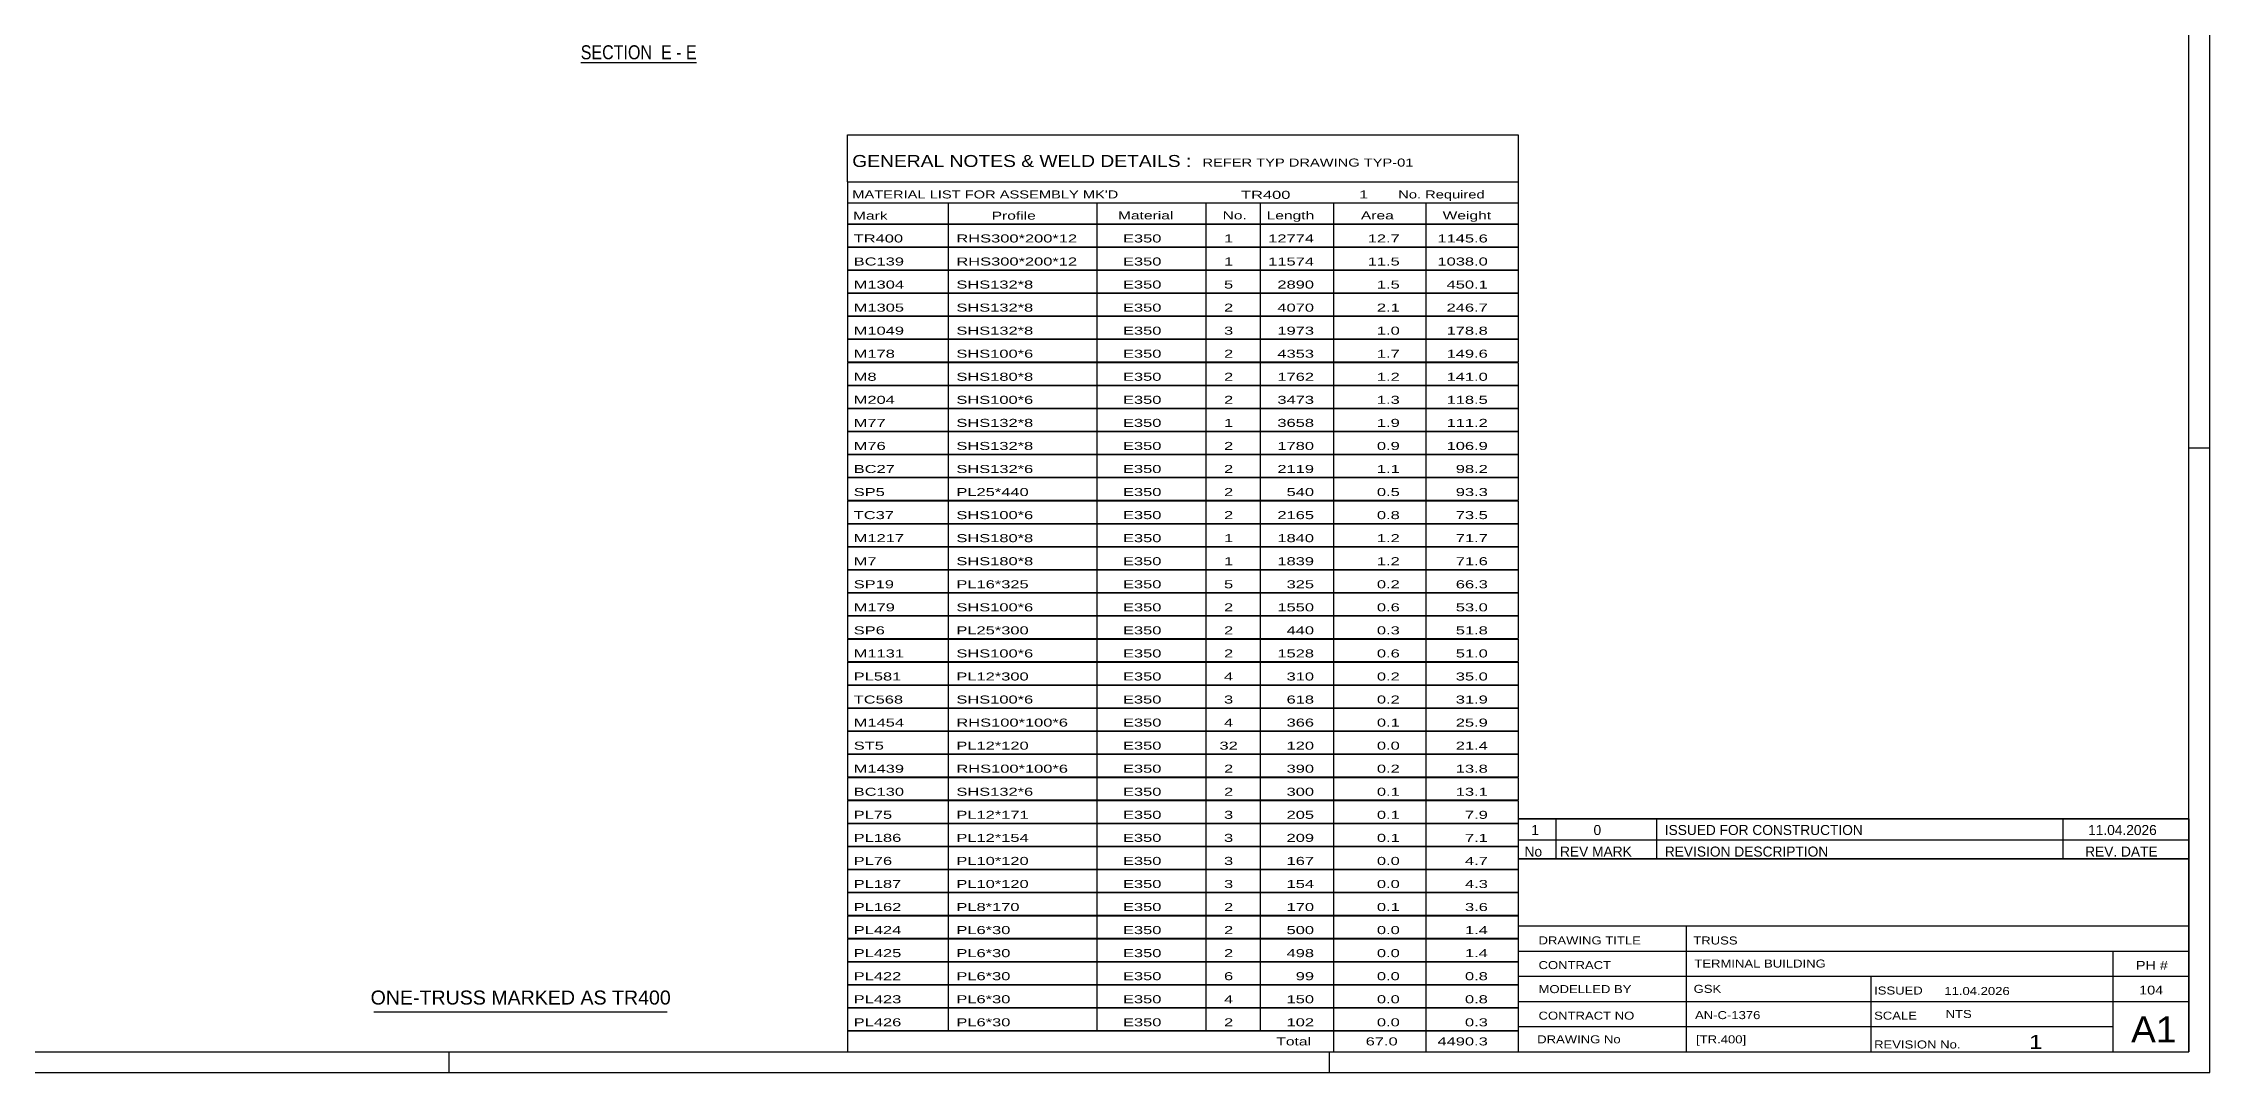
# Model space of a CAD drawing. Header units: millimetres. Extents: x -132 to 1057, y -569 to 272.
# Drawn here: x 541 to 1057, y -569 to -324 of the extents above; entities that cross this region are included whole.
import ezdxf

# ---------------------------------------------------------------- set-up
doc = ezdxf.new("R2010")
doc.units = ezdxf.units.MM
doc.styles.add('Arial', font='arial.ttf', dxfattribs={"height": 0.2})
doc.styles.add('Arial Narrow', font='ARIALN.TTF', dxfattribs={"height": 0.2})

# ---------------------------------------------------------------- blocks, each defined once
blk = doc.blocks.new('Unknown-335479220-1133')
at = {"color": 5, "linetype": 'Continuous'}
for p, q in [((1057.45, -569.29), (1057.45, 271.71)), ((1052.45, -564.29), (1052.45, 266.71)), ((1057.45, -420.29), (1052.45, -420.29)), ((-126.55, -564.29), (1052.45, -564.29)), ((637.45, -569.29), (637.45, -564.29)), ((847.45, -569.29), (847.45, -564.29)), ((-131.55, -569.29), (1057.45, -569.29))]:
    blk.add_line(p, q, dxfattribs=at)
blk = doc.blocks.new('Unknown-335479220-16 - 2737')
at = {"color": 6, "linetype": 'Continuous'}
blk.add_line((668.83, -328.28), (696.48, -328.28), dxfattribs=at)
at = {"color": 0, "linetype": 'Continuous'}
blk.add_wipeout([(686.94, -327.53), (686.94, -324.03), (668.83, -324.03), (668.83, -327.53)], dxfattribs=at)
blk.add_wipeout([(690.54, -327.53), (690.54, -324.03), (687.99, -324.03), (687.99, -327.53)], dxfattribs=at)
at = {"color": 7, "linetype": 'Continuous', "style": 'Arial Narrow'}
blk.add_text('SECTION ', height=3.34, dxfattribs=at).set_placement((668.83, -327.53))
at = {"color": 0, "linetype": 'Continuous'}
blk.add_wipeout([(692.87, -327.53), (692.87, -324.03), (691.59, -324.03), (691.59, -327.53)], dxfattribs=at)
at = {"color": 7, "linetype": 'Continuous', "style": 'Arial Narrow'}
blk.add_text('E', height=3.34, dxfattribs=at).set_placement((687.99, -327.53))
at = {"color": 0, "linetype": 'Continuous'}
blk.add_wipeout([(696.48, -327.53), (696.48, -324.03), (693.92, -324.03), (693.92, -327.53)], dxfattribs=at)
at = {"color": 7, "linetype": 'Continuous', "style": 'Arial Narrow'}
for s, p in [('E', (693.92, -327.53)), ('-', (691.59, -327.53))]:
    blk.add_text(s, height=3.34, dxfattribs=at).set_placement(p)
blk = doc.blocks.new('Unknown-335479220-16356')
at = {"color": 7, "linetype": 'Continuous'}
for p, q in [((732.45, -345.54), (892.45, -345.54)), ((732.45, -356.79), (732.45, -345.54)), ((892.45, -345.54), (892.45, -356.79)), ((732.45, -356.79), (892.45, -356.79)), ((732.45, -356.79), (732.45, -361.79)), ((892.45, -356.79), (892.45, -361.79)), ((732.45, -361.79), (892.45, -361.79)), ((732.45, -361.79), (732.45, -366.79)), ((732.45, -366.79), (892.45, -366.79)), ((732.45, -366.84), (732.45, -372.24)), ((732.45, -366.84), (892.45, -366.84)), ((756.45, -361.79), (756.45, -366.79)), ((756.45, -366.79), (756.45, -372.29)), ((791.95, -361.79), (791.95, -366.79)), ((791.95, -366.79), (791.95, -372.29)), ((817.95, -361.79), (817.95, -366.79)), ((817.95, -366.79), (817.95, -372.29)), ((830.95, -361.79), (830.95, -366.79)), ((830.95, -366.79), (830.95, -372.29)), ((848.45, -361.79), (848.45, -366.79)), ((848.45, -366.79), (848.45, -372.29)), ((870.45, -361.79), (870.45, -366.79)), ((870.45, -366.79), (870.45, -372.29)), ((892.45, -361.79), (892.45, -366.79)), ((892.45, -366.84), (892.45, -372.24)), ((732.45, -372.24), (892.45, -372.24)), ((732.45, -372.34), (732.45, -377.74)), ((732.45, -372.34), (892.45, -372.34)), ((756.45, -372.29), (756.45, -377.79)), ((791.95, -372.29), (791.95, -377.79)), ((817.95, -372.29), (817.95, -377.79)), ((830.95, -372.29), (830.95, -377.79)), ((848.45, -372.29), (848.45, -377.79)), ((870.45, -372.29), (870.45, -377.79)), ((892.45, -372.34), (892.45, -377.74)), ((732.45, -377.74), (892.45, -377.74)), ((732.45, -377.84), (732.45, -383.24)), ((732.45, -377.84), (892.45, -377.84)), ((756.45, -377.79), (756.45, -383.29)), ((791.95, -377.79), (791.95, -383.29)), ((817.95, -377.79), (817.95, -383.29)), ((830.95, -377.79), (830.95, -383.29)), ((848.45, -377.79), (848.45, -383.29)), ((870.45, -377.79), (870.45, -383.29)), ((892.45, -377.84), (892.45, -383.24)), ((732.45, -383.24), (892.45, -383.24)), ((732.45, -383.34), (732.45, -388.74)), ((732.45, -383.34), (892.45, -383.34)), ((756.45, -383.29), (756.45, -388.79)), ((791.95, -383.29), (791.95, -388.79)), ((817.95, -383.29), (817.95, -388.79)), ((830.95, -383.29), (830.95, -388.79)), ((848.45, -383.29), (848.45, -388.79)), ((870.45, -383.29), (870.45, -388.79)), ((892.45, -383.34), (892.45, -388.74)), ((732.45, -388.74), (892.45, -388.74)), ((732.45, -388.84), (732.45, -394.24)), ((732.45, -388.84), (892.45, -388.84)), ((756.45, -388.79), (756.45, -394.29)), ((791.95, -388.79), (791.95, -394.29)), ((817.95, -388.79), (817.95, -394.29)), ((830.95, -388.79), (830.95, -394.29)), ((848.45, -388.79), (848.45, -394.29)), ((870.45, -388.79), (870.45, -394.29)), ((892.45, -388.84), (892.45, -394.24)), ((732.45, -394.24), (892.45, -394.24)), ((732.45, -394.34), (732.45, -399.74)), ((732.45, -394.34), (892.45, -394.34)), ((756.45, -394.29), (756.45, -399.79)), ((791.95, -394.29), (791.95, -399.79)), ((817.95, -394.29), (817.95, -399.79)), ((830.95, -394.29), (830.95, -399.79)), ((848.45, -394.29), (848.45, -399.79)), ((870.45, -394.29), (870.45, -399.79)), ((892.45, -394.34), (892.45, -399.74)), ((732.45, -399.74), (892.45, -399.74)), ((732.45, -399.84), (732.45, -405.24)), ((732.45, -399.84), (892.45, -399.84)), ((756.45, -399.79), (756.45, -405.29)), ((791.95, -399.79), (791.95, -405.29)), ((817.95, -399.79), (817.95, -405.29)), ((830.95, -399.79), (830.95, -405.29)), ((848.45, -399.79), (848.45, -405.29)), ((870.45, -399.79), (870.45, -405.29)), ((892.45, -399.84), (892.45, -405.24)), ((732.45, -405.24), (892.45, -405.24)), ((732.45, -405.34), (732.45, -410.74)), ((732.45, -405.34), (892.45, -405.34)), ((756.45, -405.29), (756.45, -410.79)), ((791.95, -405.29), (791.95, -410.79)), ((817.95, -405.29), (817.95, -410.79)), ((830.95, -405.29), (830.95, -410.79)), ((848.45, -405.29), (848.45, -410.79)), ((870.45, -405.29), (870.45, -410.79)), ((892.45, -405.34), (892.45, -410.74)), ((732.45, -410.74), (892.45, -410.74)), ((732.45, -410.84), (732.45, -416.24)), ((732.45, -410.84), (892.45, -410.84)), ((756.45, -410.79), (756.45, -416.29)), ((791.95, -410.79), (791.95, -416.29)), ((817.95, -410.79), (817.95, -416.29)), ((830.95, -410.79), (830.95, -416.29)), ((848.45, -410.79), (848.45, -416.29)), ((870.45, -410.79), (870.45, -416.29)), ((892.45, -410.84), (892.45, -416.24)), ((732.45, -416.24), (892.45, -416.24)), ((732.45, -416.34), (732.45, -421.74)), ((732.45, -416.34), (892.45, -416.34)), ((756.45, -416.29), (756.45, -421.79)), ((791.95, -416.29), (791.95, -421.79)), ((817.95, -416.29), (817.95, -421.79)), ((830.95, -416.29), (830.95, -421.79)), ((848.45, -416.29), (848.45, -421.79)), ((870.45, -416.29), (870.45, -421.79)), ((892.45, -416.34), (892.45, -421.74)), ((732.45, -421.74), (892.45, -421.74)), ((732.45, -421.84), (732.45, -427.24)), ((732.45, -421.84), (892.45, -421.84)), ((756.45, -421.79), (756.45, -427.29)), ((791.95, -421.79), (791.95, -427.29)), ((817.95, -421.79), (817.95, -427.29)), ((830.95, -421.79), (830.95, -427.29)), ((848.45, -421.79), (848.45, -427.29)), ((870.45, -421.79), (870.45, -427.29)), ((892.45, -421.84), (892.45, -427.24)), ((732.45, -427.24), (892.45, -427.24)), ((732.45, -427.34), (732.45, -432.74)), ((732.45, -427.34), (892.45, -427.34)), ((756.45, -427.29), (756.45, -432.79)), ((791.95, -427.29), (791.95, -432.79)), ((817.95, -427.29), (817.95, -432.79)), ((830.95, -427.29), (830.95, -432.79)), ((848.45, -427.29), (848.45, -432.79)), ((870.45, -427.29), (870.45, -432.79)), ((892.45, -427.34), (892.45, -432.74)), ((732.45, -432.74), (892.45, -432.74)), ((732.45, -432.84), (732.45, -438.24)), ((732.45, -432.84), (892.45, -432.84)), ((756.45, -432.79), (756.45, -438.29)), ((791.95, -432.79), (791.95, -438.29)), ((817.95, -432.79), (817.95, -438.29)), ((830.95, -432.79), (830.95, -438.29)), ((848.45, -432.79), (848.45, -438.29)), ((870.45, -432.79), (870.45, -438.29)), ((892.45, -432.84), (892.45, -438.24)), ((732.45, -438.24), (892.45, -438.24)), ((732.45, -438.34), (732.45, -443.74)), ((732.45, -438.34), (892.45, -438.34)), ((756.45, -438.29), (756.45, -443.79)), ((791.95, -438.29), (791.95, -443.79)), ((817.95, -438.29), (817.95, -443.79)), ((830.95, -438.29), (830.95, -443.79)), ((848.45, -438.29), (848.45, -443.79)), ((870.45, -438.29), (870.45, -443.79)), ((892.45, -438.34), (892.45, -443.74)), ((732.45, -443.74), (892.45, -443.74)), ((732.45, -443.84), (732.45, -449.24)), ((732.45, -443.84), (892.45, -443.84)), ((756.45, -443.79), (756.45, -449.29)), ((791.95, -443.79), (791.95, -449.29)), ((817.95, -443.79), (817.95, -449.29)), ((830.95, -443.79), (830.95, -449.29)), ((848.45, -443.79), (848.45, -449.29)), ((870.45, -443.79), (870.45, -449.29)), ((892.45, -443.84), (892.45, -449.24)), ((732.45, -449.24), (892.45, -449.24)), ((732.45, -449.34), (732.45, -454.74)), ((732.45, -449.34), (892.45, -449.34)), ((756.45, -449.29), (756.45, -454.79)), ((791.95, -449.29), (791.95, -454.79)), ((817.95, -449.29), (817.95, -454.79)), ((830.95, -449.29), (830.95, -454.79)), ((848.45, -449.29), (848.45, -454.79)), ((870.45, -449.29), (870.45, -454.79)), ((892.45, -449.34), (892.45, -454.74)), ((732.45, -454.74), (892.45, -454.74)), ((756.45, -454.79), (756.45, -460.29)), ((791.95, -454.79), (791.95, -460.29)), ((817.95, -454.79), (817.95, -460.29)), ((830.95, -454.79), (830.95, -460.29)), ((848.45, -454.79), (848.45, -460.29)), ((870.45, -454.79), (870.45, -460.29)), ((732.45, -454.84), (732.45, -460.24)), ((732.45, -454.84), (892.45, -454.84)), ((892.45, -454.84), (892.45, -460.24)), ((732.45, -460.24), (892.45, -460.24)), ((732.45, -460.34), (732.45, -465.74)), ((732.45, -460.34), (892.45, -460.34)), ((756.45, -460.29), (756.45, -465.79)), ((791.95, -460.29), (791.95, -465.79)), ((817.95, -460.29), (817.95, -465.79)), ((830.95, -460.29), (830.95, -465.79)), ((848.45, -460.29), (848.45, -465.79)), ((870.45, -460.29), (870.45, -465.79)), ((892.45, -460.34), (892.45, -465.74)), ((732.45, -465.74), (892.45, -465.74)), ((732.45, -465.84), (732.45, -471.24)), ((732.45, -465.84), (892.45, -465.84)), ((756.45, -465.79), (756.45, -471.29)), ((791.95, -465.79), (791.95, -471.29)), ((817.95, -465.79), (817.95, -471.29)), ((830.95, -465.79), (830.95, -471.29)), ((848.45, -465.79), (848.45, -471.29)), ((870.45, -465.79), (870.45, -471.29)), ((892.45, -465.84), (892.45, -471.24)), ((732.45, -471.24), (892.45, -471.24)), ((732.45, -471.34), (732.45, -476.74)), ((732.45, -471.34), (892.45, -471.34)), ((756.45, -471.29), (756.45, -476.79)), ((791.95, -471.29), (791.95, -476.79)), ((817.95, -471.29), (817.95, -476.79)), ((830.95, -471.29), (830.95, -476.79)), ((848.45, -471.29), (848.45, -476.79)), ((870.45, -471.29), (870.45, -476.79)), ((892.45, -471.34), (892.45, -476.74)), ((732.45, -476.74), (892.45, -476.74)), ((732.45, -476.84), (732.45, -482.24)), ((732.45, -476.84), (892.45, -476.84)), ((756.45, -476.79), (756.45, -482.29)), ((791.95, -476.79), (791.95, -482.29)), ((817.95, -476.79), (817.95, -482.29)), ((830.95, -476.79), (830.95, -482.29)), ((848.45, -476.79), (848.45, -482.29)), ((870.45, -476.79), (870.45, -482.29)), ((892.45, -476.84), (892.45, -482.24)), ((732.45, -482.24), (892.45, -482.24)), ((732.45, -482.34), (732.45, -487.74)), ((732.45, -482.34), (892.45, -482.34)), ((756.45, -482.29), (756.45, -487.79)), ((791.95, -482.29), (791.95, -487.79)), ((817.95, -482.29), (817.95, -487.79)), ((830.95, -482.29), (830.95, -487.79)), ((848.45, -482.29), (848.45, -487.79)), ((870.45, -482.29), (870.45, -487.79)), ((892.45, -482.34), (892.45, -487.74)), ((732.45, -487.74), (892.45, -487.74)), ((732.45, -487.84), (732.45, -493.24)), ((732.45, -487.84), (892.45, -487.84)), ((756.45, -487.79), (756.45, -493.29)), ((791.95, -487.79), (791.95, -493.29)), ((817.95, -487.79), (817.95, -493.29)), ((830.95, -487.79), (830.95, -493.29)), ((848.45, -487.79), (848.45, -493.29)), ((870.45, -487.79), (870.45, -493.29)), ((892.45, -487.84), (892.45, -493.24)), ((732.45, -493.24), (892.45, -493.24)), ((732.45, -493.34), (732.45, -498.74)), ((732.45, -493.34), (892.45, -493.34)), ((756.45, -493.29), (756.45, -498.79)), ((791.95, -493.29), (791.95, -498.79)), ((817.95, -493.29), (817.95, -498.79)), ((830.95, -493.29), (830.95, -498.79)), ((848.45, -493.29), (848.45, -498.79)), ((870.45, -493.29), (870.45, -498.79)), ((892.45, -493.34), (892.45, -498.74)), ((732.45, -498.74), (892.45, -498.74)), ((732.45, -498.84), (732.45, -504.24)), ((732.45, -498.84), (892.45, -498.84)), ((756.45, -498.79), (756.45, -504.29)), ((791.95, -498.79), (791.95, -504.29)), ((817.95, -498.79), (817.95, -504.29)), ((830.95, -498.79), (830.95, -504.29)), ((848.45, -498.79), (848.45, -504.29)), ((870.45, -498.79), (870.45, -504.29)), ((892.45, -498.84), (892.45, -504.24)), ((732.45, -504.24), (892.45, -504.24)), ((732.45, -504.34), (732.45, -509.74)), ((732.45, -504.34), (892.45, -504.34)), ((756.45, -504.29), (756.45, -509.79)), ((791.95, -504.29), (791.95, -509.79)), ((817.95, -504.29), (817.95, -509.79)), ((830.95, -504.29), (830.95, -509.79)), ((848.45, -504.29), (848.45, -509.79)), ((870.45, -504.29), (870.45, -509.79)), ((892.45, -504.34), (892.45, -509.74)), ((732.45, -509.74), (892.45, -509.74)), ((732.45, -509.84), (732.45, -515.24)), ((732.45, -509.84), (892.45, -509.84)), ((756.45, -509.79), (756.45, -515.29)), ((791.95, -509.79), (791.95, -515.29)), ((817.95, -509.79), (817.95, -515.29)), ((830.95, -509.79), (830.95, -515.29)), ((848.45, -509.79), (848.45, -515.29)), ((870.45, -509.79), (870.45, -515.29)), ((892.45, -509.84), (892.45, -515.24)), ((732.45, -515.24), (892.45, -515.24)), ((732.45, -515.34), (732.45, -520.74)), ((732.45, -515.34), (892.45, -515.34)), ((756.45, -515.29), (756.45, -520.79)), ((791.95, -515.29), (791.95, -520.79)), ((817.95, -515.29), (817.95, -520.79)), ((830.95, -515.29), (830.95, -520.79)), ((848.45, -515.29), (848.45, -520.79)), ((870.45, -515.29), (870.45, -520.79)), ((892.45, -515.34), (892.45, -520.74)), ((732.45, -520.74), (892.45, -520.74)), ((732.45, -520.84), (732.45, -526.24)), ((732.45, -520.84), (892.45, -520.84)), ((756.45, -520.79), (756.45, -526.29)), ((791.95, -520.79), (791.95, -526.29)), ((817.95, -520.79), (817.95, -526.29)), ((830.95, -520.79), (830.95, -526.29)), ((848.45, -520.79), (848.45, -526.29)), ((870.45, -520.79), (870.45, -526.29)), ((892.45, -520.84), (892.45, -526.24)), ((732.45, -526.24), (892.45, -526.24)), ((732.45, -526.34), (732.45, -531.74)), ((732.45, -526.34), (892.45, -526.34)), ((756.45, -526.29), (756.45, -531.79)), ((791.95, -526.29), (791.95, -531.79)), ((817.95, -526.29), (817.95, -531.79)), ((830.95, -526.29), (830.95, -531.79)), ((848.45, -526.29), (848.45, -531.79)), ((870.45, -526.29), (870.45, -531.79)), ((892.45, -526.34), (892.45, -531.74)), ((732.45, -531.74), (892.45, -531.74)), ((732.45, -531.84), (732.45, -537.24)), ((732.45, -531.84), (892.45, -531.84)), ((756.45, -531.79), (756.45, -537.29)), ((791.95, -531.79), (791.95, -537.29)), ((817.95, -531.79), (817.95, -537.29)), ((830.95, -531.79), (830.95, -537.29)), ((848.45, -531.79), (848.45, -537.29)), ((870.45, -531.79), (870.45, -537.29)), ((892.45, -531.84), (892.45, -537.24)), ((732.45, -537.24), (892.45, -537.24)), ((732.45, -537.34), (732.45, -542.74)), ((732.45, -537.34), (892.45, -537.34)), ((756.45, -537.29), (756.45, -542.79)), ((791.95, -537.29), (791.95, -542.79)), ((817.95, -537.29), (817.95, -542.79)), ((830.95, -537.29), (830.95, -542.79)), ((848.45, -537.29), (848.45, -542.79)), ((870.45, -537.29), (870.45, -542.79)), ((892.45, -537.34), (892.45, -542.74)), ((732.45, -542.74), (892.45, -542.74)), ((732.45, -542.84), (732.45, -548.24)), ((732.45, -542.84), (892.45, -542.84)), ((756.45, -542.79), (756.45, -548.29)), ((791.95, -542.79), (791.95, -548.29)), ((817.95, -542.79), (817.95, -548.29)), ((830.95, -542.79), (830.95, -548.29)), ((848.45, -542.79), (848.45, -548.29)), ((870.45, -542.79), (870.45, -548.29)), ((892.45, -542.84), (892.45, -548.24)), ((732.45, -548.24), (892.45, -548.24)), ((732.45, -548.34), (732.45, -553.74)), ((732.45, -548.34), (892.45, -548.34)), ((756.45, -548.29), (756.45, -553.79)), ((791.95, -548.29), (791.95, -553.79)), ((817.95, -548.29), (817.95, -553.79)), ((830.95, -548.29), (830.95, -553.79)), ((848.45, -548.29), (848.45, -553.79)), ((870.45, -548.29), (870.45, -553.79)), ((892.45, -548.34), (892.45, -553.74)), ((732.45, -553.74), (892.45, -553.74)), ((732.45, -553.84), (732.45, -559.24)), ((732.45, -553.84), (892.45, -553.84)), ((756.45, -553.79), (756.45, -559.29)), ((791.95, -553.79), (791.95, -559.29)), ((817.95, -553.79), (817.95, -559.29)), ((830.95, -553.79), (830.95, -559.29)), ((848.45, -553.79), (848.45, -559.29)), ((870.45, -553.79), (870.45, -559.29)), ((892.45, -553.84), (892.45, -559.24)), ((732.45, -559.24), (892.45, -559.24)), ((732.45, -559.29), (892.45, -559.29)), ((732.45, -559.29), (732.45, -564.29)), ((848.45, -559.29), (848.45, -564.29)), ((870.45, -559.29), (870.45, -564.29)), ((892.45, -559.29), (892.45, -564.29)), ((732.45, -564.29), (892.45, -564.29))]:
    blk.add_line(p, q, dxfattribs=at)
at = {"color": 7, "style": 'Arial Narrow'}
for s, height, width, p in [('GENERAL NOTES & WELD DETAILS :', 2.8633, 1.4, (733.6, -353.23)), ('REFER TYP DRAWING TYP-01', 1.9089, 1.6, (817.15, -353.13)), ("MATERIAL LIST FOR ASSEMBLY MK'D", 1.9089, 1.6, (733.6, -360.73)), ('TR400', 1.909, 1.794707, (826.35, -360.82)), ('1', 1.91, 1.794707, (854.53, -360.73)), ('No. Required', 1.9089, 1.6, (863.86, -360.73)), ('Mark', 1.909, 1.7, (733.78, -365.79)), ('Profile', 1.909, 1.7, (766.86, -365.79)), ('Material', 1.909, 1.7, (796.99, -365.73)), ('No.', 1.909, 1.7, (821.95, -365.73)), ('Length', 1.909, 1.7, (832.45, -365.73)), ('Area', 1.909, 1.7, (854.95, -365.73)), ('Weight', 1.909, 1.7, (874.45, -365.73))]:
    blk.add_text(s, height=height, dxfattribs=dict(at, width=width)).set_placement(p)
at = {"color": 7, "linetype": 'Continuous', "style": 'Arial Narrow'}
for s, height, width, p in [('TR400', 1.909, 1.794707, (733.95, -371.23)), ('RHS300*200*12', 1.9089, 1.794707, (758.45, -371.23)), ('E350', 1.909, 1.794707, (798.19, -371.23)), ('1', 1.91, 1.794707, (822.3, -371.23)), ('12774', 1.909, 1.794707, (832.84, -371.23)), ('12.7', 1.909, 1.794707, (856.58, -371.23)), ('1145.6', 1.909, 1.794707, (873.22, -371.23)), ('BC139', 1.909, 1.794707, (733.95, -376.73)), ('RHS300*200*12', 1.9089, 1.794707, (758.45, -376.73)), ('E350', 1.909, 1.794707, (798.19, -376.73)), ('1', 1.91, 1.794707, (822.3, -376.73)), ('11574', 1.909, 1.794707, (832.84, -376.73)), ('11.5', 1.909, 1.794707, (856.58, -376.73)), ('1038.0', 1.909, 1.794707, (873.22, -376.73)), ('M1304', 1.909, 1.794707, (733.95, -382.23)), ('SHS132*8', 1.909, 1.794707, (758.45, -382.23)), ('E350', 1.909, 1.794707, (798.19, -382.23)), ('5', 1.91, 1.794707, (822.3, -382.23)), ('2890', 1.909, 1.794707, (835.03, -382.23)), ('1.5', 1.909, 1.794707, (858.77, -382.23)), ('450.1', 1.909, 1.794707, (875.4, -382.23)), ('M1305', 1.909, 1.794707, (733.95, -387.73)), ('SHS132*8', 1.909, 1.794707, (758.45, -387.73)), ('E350', 1.909, 1.794707, (798.19, -387.73)), ('2', 1.91, 1.794707, (822.3, -387.73)), ('4070', 1.909, 1.794707, (835.03, -387.73)), ('2.1', 1.909, 1.794707, (858.77, -387.73)), ('246.7', 1.909, 1.794707, (875.4, -387.73)), ('M1049', 1.909, 1.794707, (733.95, -393.23)), ('SHS132*8', 1.909, 1.794707, (758.45, -393.23)), ('E350', 1.909, 1.794707, (798.19, -393.23)), ('3', 1.91, 1.794707, (822.3, -393.23)), ('1973', 1.909, 1.794707, (835.03, -393.23)), ('1.0', 1.909, 1.794707, (858.77, -393.23)), ('178.8', 1.909, 1.794707, (875.4, -393.23)), ('M178', 1.909, 1.794707, (733.95, -398.73)), ('SHS100*6', 1.909, 1.794707, (758.45, -398.73)), ('E350', 1.909, 1.794707, (798.19, -398.73)), ('2', 1.91, 1.794707, (822.3, -398.73)), ('4353', 1.909, 1.794707, (835.03, -398.73)), ('1.7', 1.909, 1.794707, (858.77, -398.73)), ('149.6', 1.909, 1.794707, (875.4, -398.73)), ('M8', 1.909, 1.794707, (733.95, -404.23)), ('SHS180*8', 1.909, 1.794707, (758.45, -404.23)), ('E350', 1.909, 1.794707, (798.19, -404.23)), ('2', 1.91, 1.794707, (822.3, -404.23)), ('1762', 1.909, 1.794707, (835.03, -404.23)), ('1.2', 1.909, 1.794707, (858.77, -404.23)), ('141.0', 1.909, 1.794707, (875.4, -404.23)), ('M204', 1.909, 1.794707, (733.95, -409.73)), ('SHS100*6', 1.909, 1.794707, (758.45, -409.73)), ('E350', 1.909, 1.794707, (798.19, -409.73)), ('2', 1.91, 1.794707, (822.3, -409.73)), ('3473', 1.909, 1.794707, (835.03, -409.73)), ('1.3', 1.909, 1.794707, (858.77, -409.73)), ('118.5', 1.909, 1.794707, (875.4, -409.73)), ('M77', 1.909, 1.794707, (733.95, -415.23)), ('SHS132*8', 1.909, 1.794707, (758.45, -415.23)), ('E350', 1.909, 1.794707, (798.19, -415.23)), ('1', 1.91, 1.794707, (822.3, -415.23)), ('3658', 1.909, 1.794707, (835.03, -415.23)), ('1.9', 1.909, 1.794707, (858.77, -415.23)), ('111.2', 1.909, 1.794707, (875.4, -415.23)), ('M76', 1.909, 1.794707, (733.95, -420.73)), ('SHS132*8', 1.909, 1.794707, (758.45, -420.73)), ('E350', 1.909, 1.794707, (798.19, -420.73)), ('2', 1.91, 1.794707, (822.3, -420.73)), ('1780', 1.909, 1.794707, (835.03, -420.73)), ('0.9', 1.909, 1.794707, (858.77, -420.73)), ('106.9', 1.909, 1.794707, (875.4, -420.73)), ('BC27', 1.909, 1.794707, (733.95, -426.23)), ('SHS132*6', 1.909, 1.794707, (758.45, -426.23)), ('E350', 1.909, 1.794707, (798.19, -426.23)), ('2', 1.91, 1.794707, (822.3, -426.23)), ('2119', 1.909, 1.794707, (835.03, -426.23)), ('1.1', 1.909, 1.794707, (858.77, -426.23)), ('98.2', 1.909, 1.794707, (877.59, -426.23)), ('SP5', 1.909, 1.794707, (733.95, -431.73)), ('PL25*440', 1.909, 1.794707, (758.45, -431.73)), ('E350', 1.909, 1.794707, (798.19, -431.73)), ('2', 1.91, 1.794707, (822.3, -431.73)), ('540', 1.909, 1.794707, (837.22, -431.73)), ('0.5', 1.909, 1.794707, (858.77, -431.73)), ('93.3', 1.909, 1.794707, (877.59, -431.73)), ('TC37', 1.909, 1.794707, (733.95, -437.23)), ('SHS100*6', 1.909, 1.794707, (758.45, -437.23)), ('E350', 1.909, 1.794707, (798.19, -437.23)), ('2', 1.91, 1.794707, (822.3, -437.23)), ('2165', 1.909, 1.794707, (835.03, -437.23)), ('0.8', 1.909, 1.794707, (858.77, -437.23)), ('73.5', 1.909, 1.794707, (877.59, -437.23)), ('M1217', 1.909, 1.794707, (733.95, -442.73)), ('SHS180*8', 1.909, 1.794707, (758.45, -442.73)), ('E350', 1.909, 1.794707, (798.19, -442.73)), ('1', 1.91, 1.794707, (822.3, -442.73)), ('1840', 1.909, 1.794707, (835.03, -442.73)), ('1.2', 1.909, 1.794707, (858.77, -442.73)), ('71.7', 1.909, 1.794707, (877.59, -442.73)), ('M7', 1.909, 1.794707, (733.95, -448.23)), ('SHS180*8', 1.909, 1.794707, (758.45, -448.23)), ('E350', 1.909, 1.794707, (798.19, -448.23)), ('1', 1.91, 1.794707, (822.3, -448.23)), ('1839', 1.909, 1.794707, (835.03, -448.23)), ('1.2', 1.909, 1.794707, (858.77, -448.23)), ('71.6', 1.909, 1.794707, (877.59, -448.23)), ('SP19', 1.909, 1.794707, (733.95, -453.73)), ('PL16*325', 1.909, 1.794707, (758.45, -453.73)), ('E350', 1.909, 1.794707, (798.19, -453.73)), ('5', 1.91, 1.794707, (822.3, -453.73)), ('325', 1.909, 1.794707, (837.22, -453.73)), ('0.2', 1.909, 1.794707, (858.77, -453.73)), ('66.3', 1.909, 1.794707, (877.59, -453.73)), ('M179', 1.909, 1.794707, (733.95, -459.23)), ('SHS100*6', 1.909, 1.794707, (758.45, -459.23)), ('E350', 1.909, 1.794707, (798.19, -459.23)), ('2', 1.91, 1.794707, (822.3, -459.23)), ('1550', 1.909, 1.794707, (835.03, -459.23)), ('0.6', 1.909, 1.794707, (858.77, -459.23)), ('53.0', 1.909, 1.794707, (877.59, -459.23)), ('SP6', 1.909, 1.794707, (733.95, -464.73)), ('PL25*300', 1.909, 1.794707, (758.45, -464.73)), ('E350', 1.909, 1.794707, (798.19, -464.73)), ('2', 1.91, 1.794707, (822.3, -464.73)), ('440', 1.909, 1.794707, (837.22, -464.73)), ('0.3', 1.909, 1.794707, (858.77, -464.73)), ('51.8', 1.909, 1.794707, (877.59, -464.73)), ('M1131', 1.909, 1.794707, (733.95, -470.23)), ('SHS100*6', 1.909, 1.794707, (758.45, -470.23)), ('E350', 1.909, 1.794707, (798.19, -470.23)), ('2', 1.91, 1.794707, (822.3, -470.23)), ('1528', 1.909, 1.794707, (835.03, -470.23)), ('0.6', 1.909, 1.794707, (858.77, -470.23)), ('51.0', 1.909, 1.794707, (877.59, -470.23)), ('PL581', 1.909, 1.794707, (733.95, -475.73)), ('PL12*300', 1.909, 1.794707, (758.45, -475.73)), ('E350', 1.909, 1.794707, (798.19, -475.73)), ('4', 1.91, 1.794707, (822.3, -475.73)), ('310', 1.909, 1.794707, (837.22, -475.73)), ('0.2', 1.909, 1.794707, (858.77, -475.73)), ('35.0', 1.909, 1.794707, (877.59, -475.73)), ('TC568', 1.909, 1.794707, (733.95, -481.23)), ('SHS100*6', 1.909, 1.794707, (758.45, -481.23)), ('E350', 1.909, 1.794707, (798.19, -481.23)), ('3', 1.91, 1.794707, (822.3, -481.23)), ('618', 1.909, 1.794707, (837.22, -481.23)), ('0.2', 1.909, 1.794707, (858.77, -481.23)), ('31.9', 1.909, 1.794707, (877.59, -481.23)), ('M1454', 1.909, 1.794707, (733.95, -486.73)), ('RHS100*100*6', 1.9089, 1.794707, (758.45, -486.73)), ('E350', 1.909, 1.794707, (798.19, -486.73)), ('4', 1.91, 1.794707, (822.3, -486.73)), ('366', 1.909, 1.794707, (837.22, -486.73)), ('0.1', 1.909, 1.794707, (858.77, -486.73)), ('25.9', 1.909, 1.794707, (877.59, -486.73)), ('ST5', 1.909, 1.794707, (733.95, -492.23)), ('PL12*120', 1.909, 1.794707, (758.45, -492.23)), ('E350', 1.909, 1.794707, (798.19, -492.23)), ('32', 1.909, 1.794707, (821.21, -492.23)), ('120', 1.909, 1.794707, (837.22, -492.23)), ('0.0', 1.909, 1.794707, (858.77, -492.23)), ('21.4', 1.909, 1.794707, (877.59, -492.23)), ('M1439', 1.909, 1.794707, (733.95, -497.73)), ('RHS100*100*6', 1.9089, 1.794707, (758.45, -497.73)), ('E350', 1.909, 1.794707, (798.19, -497.73)), ('2', 1.91, 1.794707, (822.3, -497.73)), ('390', 1.909, 1.794707, (837.22, -497.73)), ('0.2', 1.909, 1.794707, (858.77, -497.73)), ('13.8', 1.909, 1.794707, (877.59, -497.73)), ('BC130', 1.909, 1.794707, (733.95, -503.23)), ('SHS132*6', 1.909, 1.794707, (758.45, -503.23)), ('E350', 1.909, 1.794707, (798.19, -503.23)), ('2', 1.91, 1.794707, (822.3, -503.23)), ('300', 1.909, 1.794707, (837.22, -503.23)), ('0.1', 1.909, 1.794707, (858.77, -503.23)), ('13.1', 1.909, 1.794707, (877.59, -503.23)), ('PL75', 1.909, 1.794707, (733.95, -508.73)), ('PL12*171', 1.909, 1.794707, (758.45, -508.73)), ('E350', 1.909, 1.794707, (798.19, -508.73)), ('3', 1.91, 1.794707, (822.3, -508.73)), ('205', 1.909, 1.794707, (837.22, -508.73)), ('0.1', 1.909, 1.794707, (858.77, -508.73)), ('7.9', 1.909, 1.794707, (879.78, -508.73)), ('PL186', 1.909, 1.794707, (733.95, -514.23)), ('PL12*154', 1.909, 1.794707, (758.45, -514.23)), ('E350', 1.909, 1.794707, (798.19, -514.23)), ('3', 1.91, 1.794707, (822.3, -514.23)), ('209', 1.909, 1.794707, (837.22, -514.23)), ('0.1', 1.909, 1.794707, (858.77, -514.23)), ('7.1', 1.909, 1.794707, (879.78, -514.23)), ('PL76', 1.909, 1.794707, (733.95, -519.73)), ('PL10*120', 1.909, 1.794707, (758.45, -519.73)), ('E350', 1.909, 1.794707, (798.19, -519.73)), ('3', 1.91, 1.794707, (822.3, -519.73)), ('167', 1.909, 1.794707, (837.22, -519.73)), ('0.0', 1.909, 1.794707, (858.77, -519.73)), ('4.7', 1.909, 1.794707, (879.78, -519.73)), ('PL187', 1.909, 1.794707, (733.95, -525.23)), ('PL10*120', 1.909, 1.794707, (758.45, -525.23)), ('E350', 1.909, 1.794707, (798.19, -525.23)), ('3', 1.91, 1.794707, (822.3, -525.23)), ('154', 1.909, 1.794707, (837.22, -525.23)), ('0.0', 1.909, 1.794707, (858.77, -525.23)), ('4.3', 1.909, 1.794707, (879.78, -525.23)), ('PL162', 1.909, 1.794707, (733.95, -530.73)), ('PL8*170', 1.909, 1.794707, (758.45, -530.73)), ('E350', 1.909, 1.794707, (798.19, -530.73)), ('2', 1.91, 1.794707, (822.3, -530.73)), ('170', 1.909, 1.794707, (837.22, -530.73)), ('0.1', 1.909, 1.794707, (858.77, -530.73)), ('3.6', 1.909, 1.794707, (879.78, -530.73)), ('PL424', 1.909, 1.794707, (733.95, -536.23)), ('PL6*30', 1.909, 1.794707, (758.45, -536.23)), ('E350', 1.909, 1.794707, (798.19, -536.23)), ('2', 1.91, 1.794707, (822.3, -536.23)), ('500', 1.909, 1.794707, (837.22, -536.23)), ('0.0', 1.909, 1.794707, (858.77, -536.23)), ('1.4', 1.909, 1.794707, (879.78, -536.23)), ('PL425', 1.909, 1.794707, (733.95, -541.73)), ('PL6*30', 1.909, 1.794707, (758.45, -541.73)), ('E350', 1.909, 1.794707, (798.19, -541.73)), ('2', 1.91, 1.794707, (822.3, -541.73)), ('498', 1.909, 1.794707, (837.22, -541.73)), ('0.0', 1.909, 1.794707, (858.77, -541.73)), ('1.4', 1.909, 1.794707, (879.78, -541.73)), ('PL422', 1.909, 1.794707, (733.95, -547.23)), ('PL6*30', 1.909, 1.794707, (758.45, -547.23)), ('E350', 1.909, 1.794707, (798.19, -547.23)), ('6', 1.91, 1.794707, (822.3, -547.23)), ('99', 1.909, 1.794707, (839.4, -547.23)), ('0.0', 1.909, 1.794707, (858.77, -547.23)), ('0.8', 1.909, 1.794707, (879.78, -547.23)), ('PL423', 1.909, 1.794707, (733.95, -552.73)), ('PL6*30', 1.909, 1.794707, (758.45, -552.73)), ('E350', 1.909, 1.794707, (798.19, -552.73)), ('4', 1.91, 1.794707, (822.3, -552.73)), ('150', 1.909, 1.794707, (837.22, -552.73)), ('0.0', 1.909, 1.794707, (858.77, -552.73)), ('0.8', 1.909, 1.794707, (879.78, -552.73)), ('PL426', 1.909, 1.794707, (733.95, -558.23)), ('PL6*30', 1.909, 1.794707, (758.45, -558.23)), ('E350', 1.909, 1.794707, (798.19, -558.23)), ('2', 1.91, 1.794707, (822.3, -558.23)), ('102', 1.909, 1.794707, (837.22, -558.23)), ('0.0', 1.909, 1.794707, (858.77, -558.23)), ('0.3', 1.909, 1.794707, (879.78, -558.23)), ('Total', 1.909, 1.7, (834.78, -562.79)), ('67.0', 1.909, 1.794707, (856.09, -562.79)), ('4490.3', 1.909, 1.794707, (873.22, -562.79))]:
    blk.add_text(s, height=height, dxfattribs=dict(at, width=width)).set_placement(p)
blk = doc.blocks.new('Unknown-335479220-16354')
at = {"color": 7, "linetype": 'Continuous'}
for p, q in [((892.45, -518.24), (892.45, -564.29)), ((892.45, -518.24), (1052.45, -518.24)), ((1052.45, -518.29), (1052.45, -564.29)), ((892.45, -534.29), (1052.45, -534.29)), ((932.59, -534.29), (932.59, -564.29)), ((892.45, -540.29), (1052.45, -540.29)), ((1034.45, -564.24), (1034.45, -540.24)), ((892.45, -546.29), (1052.45, -546.29)), ((976.59, -546.29), (976.59, -564.29)), ((892.45, -552.29), (1052.45, -552.29)), ((892.45, -558.29), (1034.45, -558.29)), ((892.45, -564.29), (1052.45, -564.29))]:
    blk.add_line(p, q, dxfattribs=at)
at = {"color": 7, "style": 'Arial Narrow'}
for s, height, width, p in [('DRAWING TITLE', 1.9089, 1.425378, (897.33, -538.69)), ('TRUSS  ', 1.909, 1.425378, (934.25, -538.71)), ('CONTRACT', 1.909, 1.425378, (897.33, -544.58)), ('TERMINAL BUILDING', 1.9089, 1.425378, (934.51, -544.22)), ('MODELLED BY', 1.9089, 1.425378, (897.33, -550.31)), ('GSK', 1.909, 1.425378, (934.33, -550.25)), ('ISSUED', 1.909, 1.425378, (977.39, -550.65)), ('11.04.2026', 1.909, 1.425378, (994.14, -550.77)), ('CONTRACT NO', 1.9089, 1.425378, (897.33, -556.64)), ('AN-C-1376', 1.909, 1.425378, (934.67, -556.51)), ('SCALE', 1.909, 1.425378, (977.39, -556.64)), ('A1', 6.204, 1.25, (1038.69, -562.09)), ('DRAWING No', 1.909, 1.425378, (897.01, -562.29)), ('[TR.400]', 1.909, 1.425378, (934.91, -562.3)), ('REVISION No.', 1.9089, 1.425378, (977.39, -563.52)), ('1', 3.34, 1.5, (1014.36, -563.61))]:
    blk.add_text(s, height=height, dxfattribs=dict(at, width=width)).set_placement(p)
at = {"color": 7, "linetype": 'Continuous', "style": 'Arial Narrow'}
for s, height, width, p in [('PH #', 2.1, 1.42538, (1039.85, -544.74)), ('104', 2.1, 1.42538, (1040.63, -550.64)), ('NTS', 1.909, 1.425378, (994.45, -556.24))]:
    blk.add_text(s, height=height, dxfattribs=dict(at, width=width)).set_placement(p)
blk = doc.blocks.new('Unknown-335479220-16355')
at = {"color": 7, "linetype": 'Continuous'}
for p, q in [((892.45, -508.74), (1052.45, -508.74)), ((1052.45, -508.74), (892.45, -508.74)), ((892.45, -508.74), (892.45, -513.74)), ((901.45, -508.74), (901.45, -513.74)), ((925.45, -508.74), (925.45, -513.74)), ((1022.45, -508.74), (1022.45, -513.74)), ((1052.45, -508.74), (1052.45, -513.74)), ((892.45, -513.74), (1052.45, -513.74)), ((892.45, -513.74), (892.45, -518.24)), ((892.45, -513.74), (1052.45, -513.74)), ((901.45, -513.74), (901.45, -518.24)), ((925.45, -513.74), (925.45, -518.24)), ((1022.45, -513.74), (1022.45, -518.24)), ((1052.45, -513.74), (1052.45, -518.24)), ((1052.45, -518.24), (892.45, -518.24))]:
    blk.add_line(p, q, dxfattribs=at)
at = {"color": 7, "linetype": 'Continuous', "style": 'Arial Narrow'}
for s, height, width, p in [('1', 2.39, 1.196471, (895.61, -512.59)), ('0', 2.39, 1.196471, (910.45, -512.59)), ('ISSUED FOR CONSTRUCTION', 2.3861, 1.196471, (927.45, -512.59)), ('11.04.2026', 2.386, 1.196471, (1028.45, -512.59)), ('No', 2.386, 1.2, (893.99, -517.74)), ('REV MARK', 2.386, 1.2, (902.45, -517.74)), ('REVISION DESCRIPTION', 2.3861, 1.2, (927.45, -517.74)), ('REV. DATE', 2.386, 1.2, (1027.73, -517.74))]:
    blk.add_text(s, height=height, dxfattribs=dict(at, width=width)).set_placement(p)
blk = doc.blocks.new('Unknown-335479220-16357')
at = {"color": 7, "linetype": 'Continuous'}
blk.add_line((619.45, -554.79), (689.45, -554.79), dxfattribs=at)
at = {"color": 7, "style": 'Arial'}
blk.add_text('ONE-TRUSS MARKED AS TR400', height=3.3428, dxfattribs=at).set_placement((618.69, -553.04))

msp = doc.modelspace()

# ---------------------------------------------------------------- block references
for name in ['Unknown-335479220-1133', 'Unknown-335479220-16356', 'Unknown-335479220-16355', 'Unknown-335479220-16354', 'Unknown-335479220-16357']:
    msp.add_blockref(name, (0, 0))

# ---------------------------------------------------------------- next in the draw order: block references
msp.add_blockref('Unknown-335479220-16 - 2737', (0, 0))

doc.saveas('drawing.dxf')
